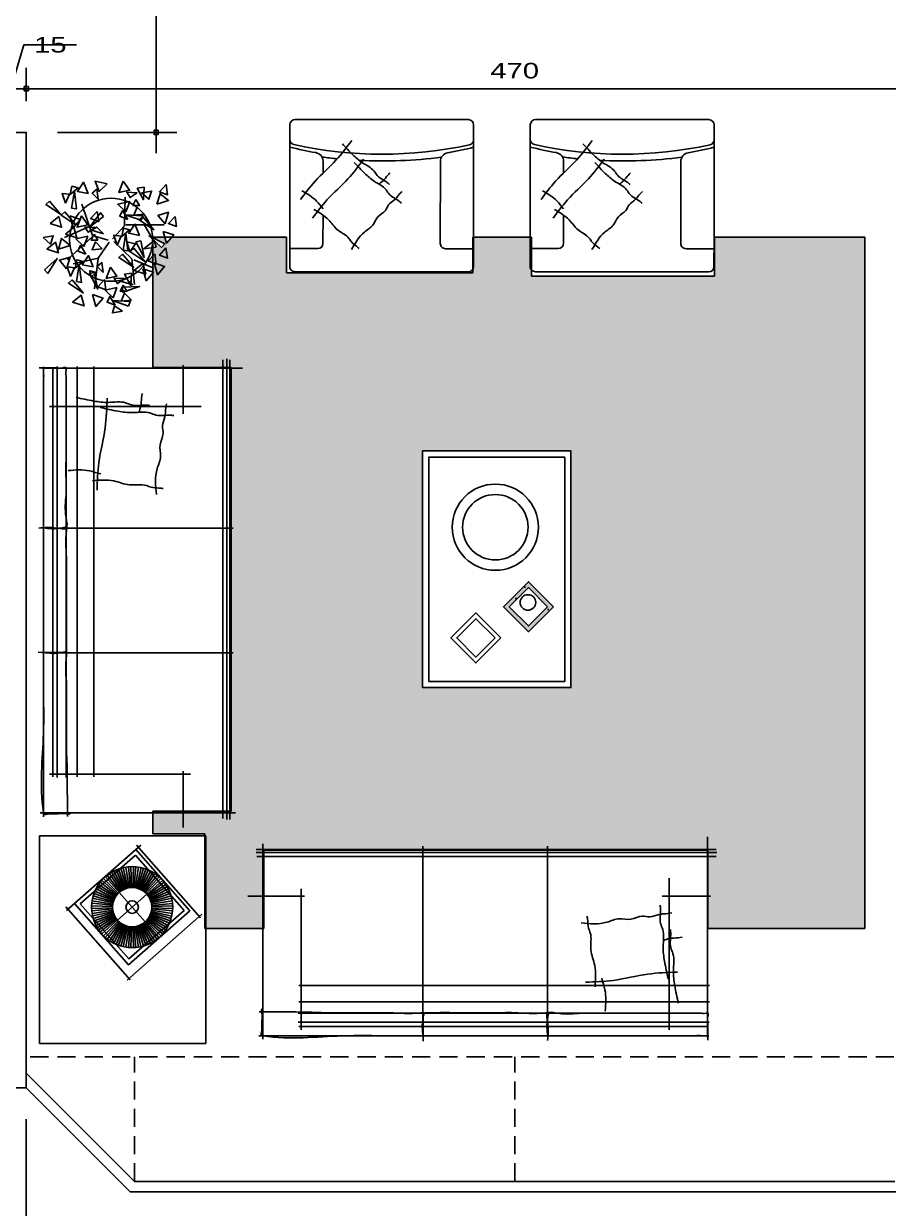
# Model space of a CAD drawing. Extents: x 2280 to 14192, y 1386 to 4696.
# Drawn here: x 4238 to 4654, y 2094 to 2664 of the extents above; entities that cross this region are included whole.
import ezdxf

# ---------------------------------------------------------------- set-up
doc = ezdxf.new("R2010")
doc.units = 0
doc.header["$LTSCALE"] = 35
doc.linetypes.add('HIDDEN', pattern=[0.375, 0.25, -0.125])
doc.layers.get('0').update_dxf_attribs({"linetype": 'CONTINUOUS'})
doc.layers.get('DEFPOINTS').update_dxf_attribs({"linetype": 'CONTINUOUS'})
for name, color, linetype in [('COTA', 13, 'CONTINUOUS'), ('ESPECARQ', 2, 'CONTINUOUS'), ('ESQUADRIA', 2, 'CONTINUOUS'), ('HACHURA', 51, 'CONTINUOUS'), ('LINVISTA', 60, 'CONTINUOUS'), ('MOBIL', 7, 'CONTINUOUS'), ('MOBIL_I', 13, 'CONTINUOUS'), ('PROJECAO', 13, 'HIDDEN'), ('UNIDADE', 4, 'CONTINUOUS'), ('VEGET', 108, 'CONTINUOUS')]:
    doc.layers.add(name, color=color, linetype=linetype)
doc.styles.add('REGUA60', font='romnswin.shx', dxfattribs={"width": 1.4})
doc.styles.get("Standard").update_dxf_attribs({"font": 'ISOCP'})
doc.dimstyles.new('ISO-25', dxfattribs={"dimtxt": 2.5, "dimasz": 2.5, "dimexe": 1.25, "dimexo": 0.625, "dimtad": 1, "dimdec": 4, "dimdsep": 46, "dimlunit": 6, "dimtxsty": 'Standard', "dimcen": 2.5, "dimadec": 0, "dimazin": 0, "dimtfac": 1, "dimtdec": 4, "dimtmove": 0, "dimatfit": 3, "dimfxl": 1, "dimtolj": 1, "dimtzin": 0, "dimarcsym": 0})

# ---------------------------------------------------------------- blocks, each defined once
blk = doc.blocks.new('ACABJ1_2')
at = {"layer": 'MOBIL_I'}
for p, q in [((0, -7.26), (0, 7.26)), ((-7.26, 0), (7.26, 0))]:
    blk.add_line(p, q, dxfattribs=at)
for radius in [15, 7.26]:
    blk.add_circle((0, 0), radius, dxfattribs=at)
blk = doc.blocks.new('A$C34864C4B')
at = {"layer": 'MOBIL'}
for p, q in [((13.58, 26.67), (7.06, 34.54)), ((14.04, 27.03), (8.03, 35.29)), ((14.52, 27.36), (9.04, 35.98)), ((15.03, 27.66), (10.1, 36.6)), ((15.55, 27.93), (11.19, 37.16)), ((16.08, 28.16), (12.31, 37.65)), ((16.63, 28.36), (13.46, 38.07)), ((17.19, 28.52), (14.64, 38.41)), ((17.76, 28.65), (15.84, 38.68)), ((18.34, 28.74), (17.05, 38.87)), ((18.92, 28.8), (18.27, 38.99)), ((19.5, 28.81), (19.49, 39.03)), ((20.09, 28.8), (20.72, 38.99)), ((20.67, 28.74), (21.94, 38.88)), ((21.25, 28.65), (23.15, 38.69)), ((21.82, 28.52), (24.35, 38.42)), ((22.38, 28.36), (25.53, 38.08)), ((22.93, 28.17), (26.68, 37.67)), ((23.47, 27.93), (27.8, 37.18)), ((23.99, 27.67), (28.9, 36.62)), ((24.49, 27.37), (29.95, 36)), ((24.97, 27.04), (30.97, 35.31)), ((25.44, 26.69), (31.94, 34.56)), ((11.36, 23.99), (2.4, 28.9)), ((11.66, 24.49), (3.03, 29.95)), ((11.98, 24.97), (3.72, 30.97)), ((12.34, 25.44), (4.47, 31.94)), ((12.73, 25.87), (5.28, 32.86)), ((13.14, 26.29), (6.14, 33.73)), ((25.87, 26.3), (32.86, 33.75)), ((26.29, 25.89), (33.73, 32.89)), ((26.67, 25.45), (34.54, 31.97)), ((27.03, 24.99), (35.29, 31)), ((27.36, 24.51), (35.98, 29.99)), ((27.66, 24), (36.6, 28.93)), ((10.38, 21.25), (0.34, 23.15)), ((10.5, 21.82), (0.61, 24.35)), ((10.67, 22.38), (0.95, 25.53)), ((10.86, 22.93), (1.36, 26.68)), ((11.09, 23.47), (1.85, 27.8)), ((27.93, 23.48), (37.16, 27.84)), ((28.16, 22.95), (37.65, 26.72)), ((28.36, 22.4), (38.07, 25.56)), ((28.52, 21.84), (38.41, 24.39)), ((28.65, 21.27), (38.68, 23.19)), ((10.21, 19.5), (0, 19.49)), ((10.23, 20.09), (0.04, 20.72)), ((10.23, 18.92), (0.04, 18.27)), ((10.29, 20.67), (0.15, 21.94)), ((10.29, 18.34), (0.16, 17.05)), ((10.38, 17.76), (0.35, 15.84)), ((10.51, 17.19), (0.62, 14.64)), ((28.52, 17.21), (38.42, 14.68)), ((28.65, 17.78), (38.69, 15.88)), ((28.74, 20.69), (38.87, 21.98)), ((28.74, 18.36), (38.88, 17.09)), ((28.8, 20.11), (38.99, 20.76)), ((28.8, 18.94), (38.99, 18.31)), ((28.81, 19.52), (39.03, 19.53)), ((10.67, 16.63), (0.96, 13.46)), ((10.87, 16.08), (1.38, 12.31)), ((11.1, 15.55), (1.87, 11.19)), ((11.37, 15.03), (2.42, 10.1)), ((11.67, 14.52), (3.05, 9.04)), ((12, 14.04), (3.74, 8.03)), ((12.35, 13.58), (4.49, 7.06)), ((12.74, 13.14), (5.3, 6.14)), ((13.15, 12.73), (6.17, 5.28)), ((13.59, 12.34), (7.09, 4.47)), ((14.05, 11.98), (8.06, 3.72)), ((14.54, 11.66), (9.07, 3.03)), ((24.51, 11.67), (29.99, 3.05)), ((24.99, 12), (31, 3.74)), ((25.45, 12.35), (31.97, 4.49)), ((25.89, 12.74), (32.89, 5.3)), ((26.3, 13.15), (33.75, 6.17)), ((26.69, 13.59), (34.56, 7.09)), ((27.04, 14.05), (35.31, 8.06)), ((27.37, 14.54), (36, 9.07)), ((27.67, 15.04), (36.62, 10.13)), ((27.93, 15.56), (37.18, 11.22)), ((28.17, 16.1), (37.67, 12.35)), ((28.36, 16.65), (38.08, 13.5)), ((15.04, 11.36), (10.13, 2.4)), ((15.56, 11.09), (11.22, 1.85)), ((16.1, 10.86), (12.35, 1.36)), ((16.65, 10.67), (13.5, 0.95)), ((17.21, 10.5), (14.68, 0.61)), ((17.78, 10.38), (15.88, 0.34)), ((18.36, 10.29), (17.09, 0.15)), ((18.94, 10.23), (18.31, 0.04)), ((19.52, 10.21), (19.53, 0)), ((20.11, 10.23), (20.76, 0.04)), ((20.69, 10.29), (21.98, 0.16)), ((21.27, 10.38), (23.19, 0.35)), ((21.84, 10.51), (24.39, 0.62)), ((22.4, 10.67), (25.56, 0.96)), ((22.95, 10.87), (26.72, 1.38)), ((23.48, 11.1), (27.84, 1.87)), ((24, 11.37), (28.93, 2.42))]:
    blk.add_line(p, q, dxfattribs=at)
blk.add_circle((19.51, 19.51), 3.04, dxfattribs=at)
at = {"layer": 'MOBIL', "xscale": 1.3, "yscale": 1.3, "zscale": 1.3}
blk.add_blockref('ACABJ1_2', (19.51, 19.51), dxfattribs=at)
blk = doc.blocks.new('A$C3FC83B10')
at = {"layer": 'COTA'}
for p, q in [((1.56, 0), (1.56, 46.55)), ((46.73, 46.91), (46.73, 0)), ((0, 45.35), (47.57, 45.35)), ((47.93, 0.84), (0, 0.84))]:
    blk.add_line(p, q, dxfattribs=at)
at = {"layer": 'MOBIL', "rotation": 270}
blk.add_blockref('A$C34864C4B', (3.36, 45.15), dxfattribs=at)
blk = doc.blocks.new('A$C60462D54')
at = {"layer": 'MOBIL_I'}
for points in [[(44.73, 45.31), (44.73, 5.96), (5.37, 5.96), (5.37, 45.31)], [(42.73, 43.31), (42.73, 7.96), (7.37, 7.96), (7.37, 43.31)]]:
    blk.add_lwpolyline(points, close=True, dxfattribs=at)
at = {"layer": 'MOBIL_I', "ltscale": 0.35, "xscale": -1}
blk.add_blockref('A$C3FC83B10', (47.93, 0), dxfattribs=at)
blk = doc.blocks.new('A$C08A21302')
at = {"layer": 'LINVISTA'}
for p, q in [((0, 100), (0, 0)), ((80, 100), (0, 100)), ((80, 0), (80, 100)), ((0, 0), (80, 0))]:
    blk.add_line(p, q, dxfattribs=at)
at = {"layer": 'MOBIL', "rotation": 41.42841426848716}
blk.add_blockref('A$C60462D54', (42.78, 29.87), dxfattribs=at)
blk = doc.blocks.new('A$C3951603D')
at = {"layer": 'MOBIL'}
for p, q in [((0, 75.19), (0, 84)), ((3, 87), (102, 87)), ((105, 84), (105, 75.19)), ((0, 75.55), (0, 75.19)), ((0, 18.62), (0, 75.55)), ((105, 75.55), (105, 75.19)), ((105, 3), (105, 75.55)), ((19, 16.26), (19, 63.13)), ((86, 56.38), (86, 63.13)), ((86, 16.26), (86, 32.4)), ((0, 18.62), (0, 3)), ((16, 13.26), (0, 13.26)), ((0, 13.26), (15, 13.26)), ((89, 13.26), (105, 13.26)), ((105, 13.26), (90, 13.26)), ((3, 0), (102, 0))]:
    blk.add_line(p, q, dxfattribs=at)
for centre, radius, start, end in [((3, 84), 3, 90, 180), ((102, 84), 3, 0, 90), ((3, 75.55), 3, 180, 257.65759), ((102, 75.55), 3, 282.34241, 0), ((47.5, 257.83), 192.56, 255.71919, 260.23733), ((52.5, 301.77), 234.58, 257.65759, 282.34241), ((14, 63.13), 5, 0, 80.23733), ((91, 63.13), 5, 99.76267, 180), ((57.5, 257.83), 192.56, 279.76267, 284.28081), ((52.5, 327.27), 263.93, 262.5701, 272.79233), ((52.5, 327.27), 263.93, 275.52335, 277.4299), ((16, 16.26), 3, 270, 0), ((89, 16.26), 3, 180, 270), ((3, 3), 3, 180, 270), ((102, 3), 3, 270, 0)]:
    blk.add_arc(centre, radius, start, end, dxfattribs=at)
for points in [[(69.67, 74.99), (78.64, 63.75), (90.58, 51.67), (98.81, 41.29)], [(74.99, 73.19), (68.98, 66.87), (63.51, 62.33), (56.81, 57.47), (55.02, 54.98), (49.28, 50.96), (47.99, 49.85)], [(68.15, 62.54), (62.14, 56.22), (56.67, 51.68), (49.97, 46.83), (48.18, 44.33), (42.44, 40.32), (41.15, 39.2)], [(62.83, 64.34), (71.8, 53.1), (83.74, 41.02), (91.97, 30.64)], [(69.7, 12.7), (62.35, 22.72), (57.6, 26.7), (54.61, 31.46), (50.34, 35.1), (48.55, 38.25), (45.03, 41.24), (43.54, 42.96), (40.93, 45.97)], [(91.22, 35.64), (82.83, 29.69), (77.67, 23.92), (71.17, 19.05), (69.71, 17.04), (66.92, 14.62), (66.05, 13.87), (65.3, 13.22)]]:
    blk.add_spline(points, degree=3, dxfattribs=at)
for points, knots in [([(54.12, 50.13), (53.38, 50.71), (51.89, 51.65), (50.05, 54.08), (48.66, 55.63), (47.77, 56.62)], [44.090339, 44.090339, 44.090339, 44.090339, 47.625574, 50.472699, 55.455142, 55.455142, 55.455142, 55.455142]), ([(98.06, 46.29), (95.04, 44.55), (90.36, 41.85), (87.27, 37.4), (86, 36.01)], [0, 0, 0, 0, 12.857473, 19.943392, 19.943392, 19.943392, 19.943392])]:
    blk.add_open_spline(points, degree=3, knots=knots, dxfattribs=at)
blk = doc.blocks.new('A$C11260404')
at = {"layer": 'MOBIL', "xscale": -0.8423999999999999, "yscale": 0.8423999999999999, "zscale": 0.8423999999999999, "rotation": 249.4395933587402}
blk.add_blockref('A$C3951603D', (-0.89, 24.85), dxfattribs=at)
blk = doc.blocks.new('VGFIC__2')
at = {"color": 0}
blk.add_circle((0, 0), 20, dxfattribs=at)
at = {"layer": 'MOBIL_I'}
for p, q in [((-9.85, 7.66), (-22.14, 4)), ((7.96, 6.12), (26.32, 3.81)), ((-8.75, 2.65), (-22.14, -6.79)), ((16.77, 5.16), (20.44, -3.71)), ((-7.28, -7.95), (-10.95, -22.39)), ((9.61, -11.03), (18.61, -16.23))]:
    blk.add_line(p, q, dxfattribs=at)
for points in [[(-7.98, 23.53), (-9.5, 29.22), (-13, 25.23)], [(1.68, 27.01), (-3.9, 28.9), (-2.53, 23.77)], [(-19.35, 20.35), (-16.89, 24.34), (-20.31, 25.23)], [(-16.81, 17.58), (-14.44, 25.44), (-14.53, 16.88)], [(-16.6, 24.14), (-12.45, 26.82), (-15.29, 28.01)], [(-3.61, 20.17), (-3.54, 25.11), (-6.1, 23.41)], [(9.54, 27.17), (6.73, 22.01), (12.02, 22.48)], [(19.08, 22.93), (18.06, 17.05), (15.76, 22.91)], [(29.71, 22.81), (26.11, 19.84), (29.79, 17.89)], [(-26.85, 22.26), (-22.42, 15.35), (-28.86, 20.98)], [(15.38, 20.79), (10.52, 21.71), (11.76, 18.89)], [(14.41, 17.69), (12.6, 14.99), (15.78, 14.6)], [(17.54, 20.43), (20.62, 16.93), (22.46, 20.67)], [(24.16, 14.03), (29.96, 15.03), (26.3, 18.88)], [(-28.07, 11.68), (-22.76, 9.14), (-23.5, 14.39)], [(-20.22, 16.22), (-15.79, 9.31), (-22.23, 14.94)], [(-18.07, 13.98), (-17.24, 8.15), (-13.28, 11.68)], [(-12.63, 13.28), (-15.44, 8.11), (-10.15, 8.58)], [(-2.12, 11.51), (-9.25, 7.45), (-3.3, 13.58)], [(-4.83, 14.35), (-8.43, 11.38), (-4.75, 9.43)], [(11.32, 17.07), (5.45, 16.54), (8.78, 12.4)], [(9.24, 8.67), (7.31, 13.22), (5.65, 10.63)], [(17.38, 10.14), (14.6, 13.88), (12.46, 10.31)], [(-21.44, 5.64), (-16.13, 3.1), (-16.88, 8.35)], [(-6.79, 6.9), (-11.65, 7.81), (-10.41, 5)], [(-3.16, 3.37), (-5.98, 6.92), (-8.77, 5.87)], [(15.67, 7.35), (8.33, 11.03), (16.74, 9.47)], [(13.91, 0.27), (12.39, 5.96), (8.88, 1.97)], [(16.63, 8.96), (21.06, 2.06), (14.62, 7.68)], [(26.76, 4.1), (29.14, 9.48), (23.9, 8.58)], [(32.02, 7.1), (28.42, 4.13), (32.1, 2.17)], [(-32.27, 5.33), (-29.19, 1.82), (-27.35, 5.56)], [(-31.23, -0.4), (-25.92, -2.94), (-26.67, 2.31)], [(-25.65, -1.08), (-19.85, -0.07), (-23.51, 3.78)], [(-10.86, 3.17), (-16.72, 2.65), (-13.39, -1.49)], [(-7.76, 3.8), (-9.57, 1.09), (-6.39, 0.7)], [(2.54, -2.91), (4.99, 1.08), (1.57, 1.97)], [(5.08, -5.68), (7.45, 2.17), (7.36, -6.38)], [(5.28, 0.88), (9.44, 3.56), (6.6, 4.75)], [(25.41, 0.68), (26.24, -5.15), (30.2, -1.61)], [(-33.67, -10.11), (-26.9, -5.47), (-32.32, -12.08)], [(-23.05, -11), (-20.67, -5.62), (-25.91, -6.53)], [(-12.93, -5.22), (-14.86, -0.67), (-16.52, -3.26)], [(-4.79, -3.76), (-7.57, -0.01), (-9.71, -3.59)], [(8.12, -6.89), (11.34, -3.51), (7.45, -2.01)], [(10.29, -5.53), (14.72, -12.44), (8.28, -6.81)], [(14.09, -2.39), (14.73, -10.57), (11.72, -2.57)], [(21.02, -6.38), (15.05, -6.38), (20.43, -3.11)], [(23.62, -6.9), (18.4, -0.57), (25.46, -5.39)], [(-21.65, -15), (-19.2, -11.01), (-22.62, -10.12)], [(-19.11, -17.77), (-16.74, -9.92), (-16.83, -18.47)], [(-18.91, -11.22), (-14.75, -8.53), (-17.59, -7.34)], [(-10.28, -11.82), (-11.8, -6.13), (-15.31, -10.12)], [(-5.91, -15.18), (-5.85, -10.24), (-8.41, -11.94)], [(4.54, -7.65), (8.97, -14.56), (2.53, -8.93)], [(19.93, -9.52), (16.33, -12.49), (20.01, -14.44)], [(25.68, -7.4), (22.08, -10.37), (25.76, -12.33)], [(-21.09, -16.71), (-16.66, -23.62), (-23.1, -17.99)], [(-10.1, -14.48), (-9.46, -22.66), (-12.47, -14.66)], [(-9.13, -14.76), (-12.11, -13.45), (-11.95, -16.64)], [(-1.97, -13.01), (-4.79, -18.17), (0.5, -17.7)], [(9.07, -16.11), (14.38, -18.66), (13.64, -13.4)], [(13.32, -15.93), (14.15, -21.76), (18.11, -18.23)], [(19.08, -13.82), (19.9, -19.64), (23.86, -16.11)], [(-5.7, -18.58), (-9.3, -21.55), (-5.62, -23.51)], [(3.87, -19.39), (-0.99, -18.47), (0.24, -21.29)], [(2.89, -22.49), (1.09, -25.19), (4.27, -25.58)], [(7.49, -22.91), (4.68, -19.36), (1.88, -20.42)], [(7.57, -17.25), (6.55, -23.13), (4.25, -17.27)], [(-22.31, -27.29), (-17, -29.84), (-17.74, -24.58)], [(-12.31, -25), (-11.48, -30.82), (-7.52, -27.29)], [(-0.2, -23.11), (-6.06, -23.64), (-2.74, -27.78)], [(-2.27, -31.51), (-4.21, -26.96), (-5.86, -29.55)], [(5.87, -30.05), (3.09, -26.3), (0.94, -29.87)], [(2.46, -23.39), (10.63, -24.16), (2.23, -25.76)], [(0.98, -34.86), (-2.52, -31.76), (-3.99, -34.98)], [(4.15, -32.83), (-3.18, -29.15), (5.23, -30.71)]]:
    blk.add_lwpolyline(points, close=True, dxfattribs=at)
for points in [[(-1.4, -0.05), (-8.56, 3.23), (-11.68, 18.83)], [(0.8, 0.34), (7.23, 5.73), (9.43, 19.41)], [(-1.04, -1.01), (-7.28, -7.95), (-19.58, -9.1)], [(1.17, -1.01), (8.69, -10.45), (8.33, -22.78)]]:
    blk.add_lwpolyline(points, dxfattribs=at)
blk = doc.blocks.new('A$C658145EA')
at = {"color": 0}
for p, q in [((7.14, 97.36), (7.14, 3.37)), ((221.72, 95.8), (5.14, 95.8)), ((221.14, 0), (221.14, 96.64)), ((0, 28.49), (27.2, 28.49)), ((199.25, 28.49), (222.6, 28.49)), ((3.95, 6.1), (225.21, 6.1))]:
    blk.add_line(p, q, dxfattribs=at)
at = {"layer": 'HACHURA', "ltscale": 0.35}
for points, knots in [([(7.14, 82.81), (6.91, 82.83), (6.34, 83.04), (6.99, 86.27), (6.63, 88.66), (6.59, 91.61), (6.82, 93.3), (5.87, 95.61), (20.55, 97.83), (39.98, 95.25), (68.54, 95.92), (91.41, 95.77), (112.18, 95.81), (133.12, 95.8), (153.34, 95.8), (173.53, 95.8), (190.49, 95.8), (202.62, 95.8), (211.5, 95.8), (215.48, 95.71), (217.65, 95.66)], [83.92603, 83.92603, 83.92603, 83.92603, 84.66993, 86.252374, 91.66111, 93.147026, 94.81125, 97.3076, 97.834689, 135.985623, 158.918725, 182.670895, 204.784983, 221.165807, 245.503168, 265.448716, 281.726102, 296.398645, 301.834719, 308.347698, 308.347698, 308.347698, 308.347698]), ([(144.32, 95.8), (143.91, 93.18), (143.4, 89.98), (144.89, 84.4), (137.68, 85.56), (131.44, 84.52), (121.24, 84.7), (112.77, 84.65), (104.9, 84.65), (97.75, 84.67), (91.8, 84.55), (87.4, 84.87), (84.25, 84.58), (84.24, 89.05), (84.31, 93.54), (84.37, 98.32)], [0, 0, 0, 0, 9.112526, 11.140358, 12.254531, 27.277705, 32.962158, 42.300932, 52.857743, 56.512012, 63.820602, 70.317149, 70.723144, 72.345427, 79.929195, 79.929195, 79.929195, 79.929195]), ([(84.34, 95.82), (83.92, 93.2), (83.41, 90), (84.91, 84.42), (77.69, 85.58), (71.45, 84.55), (61.26, 84.72), (52.79, 84.67), (44.91, 84.68), (37.76, 84.7), (33.11, 84.6), (28.17, 84.31), (5.3, 84.27)], [0, 0, 0, 0, 9.112526, 11.140358, 12.254531, 27.277705, 32.962158, 42.300932, 52.857743, 56.512012, 63.820602, 66.504339, 66.504339, 66.504339, 66.504339])]:
    blk.add_open_spline(points, degree=3, knots=knots, dxfattribs=at)
for points in [[(202.64, 84.94), (195.18, 84.94), (186.65, 84.94), (176.5, 84.94), (167.98, 84.94), (160.26, 84.94), (149.3, 84.94), (144.14, 84.94), (144.14, 89.15), (144.14, 98.04)], [(203.71, 84.94), (211.24, 84.94), (213.53, 84.94), (215.59, 84.94), (216.51, 84.94), (217.43, 84.94), (220.41, 84.94), (221.32, 84.94), (221.32, 86.37), (221.32, 90.49), (221.32, 93.47), (221.32, 95.53), (221.32, 96.22), (221.32, 96.9), (221.32, 97.82)]]:
    blk.add_spline(points, degree=3, dxfattribs=at)
at = {"layer": 'MOBIL_I'}
for p, q in [((221.58, 91.3), (24.44, 91.3)), ((25.64, 92.86), (25.64, 25.06)), ((84.14, 4.54), (84.14, 92.14)), ((144.14, 4.54), (144.14, 92.14)), ((202.64, 19.94), (202.64, 92.86)), ((221.94, 89.15), (24.08, 89.15)), ((203.84, 84.94), (24.08, 84.94)), ((221.99, 79.51), (24.44, 79.51)), ((221.99, 71.52), (24.44, 71.52)), ((225.57, 7.59), (3.95, 7.59)), ((225.21, 9.4), (4.31, 9.4))]:
    blk.add_line(p, q, dxfattribs=at)
blk = doc.blocks.new('A$C359464A5')
at = {"layer": 'MOBIL'}
for points in [[(80.13, 207.12), (71.6, 205.32), (64.52, 204.68), (56.24, 204.48), (53.35, 203.44), (46.35, 203.39), (44.65, 203.2)], [(65.1, 206.72), (66.11, 192.37), (69.1, 175.66), (69.99, 162.44)], [(68.45, 202.23), (59.93, 200.42), (52.84, 199.78), (44.57, 199.58), (41.68, 198.55), (34.68, 198.49), (32.98, 198.3)], [(41.47, 160.29), (41.1, 172.71), (39.44, 178.68), (39.68, 184.29), (38.22, 189.72), (38.54, 193.33), (37.33, 197.78), (37.08, 200.05), (36.64, 204.01)], [(72.21, 166.98), (61.92, 166.84), (54.4, 165.01), (46.28, 164.68), (43.94, 163.85), (40.27, 163.45), (39.14, 163.32), (38.15, 163.21)]]:
    blk.add_spline(points, degree=3, dxfattribs=at)
for points, knots in [([(49.86, 199.95), (49.58, 200.86), (48.89, 202.47), (48.75, 205.51), (48.48, 207.58), (48.31, 208.9)], [44.090339, 44.090339, 44.090339, 44.090339, 47.625574, 50.472699, 55.455142, 55.455142, 55.455142, 55.455142]), ([(83.88, 171.87), (80.41, 172.15), (75.02, 172.59), (69.96, 170.67), (68.11, 170.24)], [0, 0, 0, 0, 12.857473, 19.943392, 19.943392, 19.943392, 19.943392])]:
    blk.add_open_spline(points, degree=3, knots=knots, dxfattribs=at)
at = {"layer": 'MOBIL', "ltscale": 0.35, "xscale": -1, "rotation": 270}
blk.add_blockref('A$C658145EA', (0, 0), dxfattribs=at)
blk = doc.blocks.new('A$C4305534F')
at = {"layer": 'HACHURA', "ltscale": 0.35}
h = blk.add_hatch(dxfattribs=at)
h.set_pattern_fill('AR-SAND,_O', color=256, scale=0.5, angle=495)
h.set_pattern_definition([(187.5, (-17560.925, -3424.627), (-16.737674, 17.869067), [0, -19.304, 0, -21.59, 0, -20.6375]), (217.5, (-17560.925, -3424.627), (-41.23664, 9.450546), [0, -10.414, 0, -17.399, 0, -6.6675]), (257.5, (-17549.88, -3413.58), (-28.016616, -27.914991), [0, -6.35, 0, -22.86, 0, -29.845]), (267.5, (-17549.88, -3413.58), (-34.87754, -19.114055), [0, -3.175, 0, -14.986, 0, -17.145])])
h.paths.add_polyline_path([(50.99, 26.9), (63.04, 38.95), (50.99, 50.99), (38.95, 38.95)])
h.paths.add_polyline_path([(41.77, 38.95), (50.99, 48.16), (60.21, 38.95), (50.99, 29.73)], flags=16)
h.paths.add_polyline_path([(47, 40.99, -1), (54.5, 40.99, -1)], flags=0)
h = blk.add_hatch(dxfattribs=at)
h.set_pattern_fill('DOTS,_O', color=256, scale=0.2, angle=495)
h.set_pattern_definition([(225, (-17560.925, -3424.62666), (-0.3367596045, 0.1122532015), [0, -0.3175])])
h.paths.add_polyline_path([(50.99, 26.9), (63.04, 38.95), (50.99, 50.99), (38.95, 38.95)])
h.paths.add_polyline_path([(41.77, 38.95), (50.99, 48.16), (60.21, 38.95), (50.99, 29.73)], flags=16)
h.paths.add_polyline_path([(47, 40.99, -1), (54.5, 40.99, -1)], flags=0)
at = {"layer": 'HACHURA'}
for points in [[(0, 0), (71.44, 0), (71.44, 113.91), (0, 113.91)], [(3, 3), (68.44, 3), (68.44, 110.91), (3, 110.91)]]:
    blk.add_lwpolyline(points, close=True, dxfattribs=at)
at = {"layer": 'MOBIL', "ltscale": 0.35}
for points in [[(63.04, 38.95), (50.99, 26.9), (38.95, 38.95), (50.99, 50.99)], [(60.21, 38.95), (50.99, 29.73), (41.77, 38.95), (50.99, 48.16)], [(37.75, 23.94), (25.71, 11.9), (13.66, 23.94), (25.71, 35.99)], [(34.93, 23.94), (25.71, 14.72), (16.49, 23.94), (25.71, 33.16)]]:
    blk.add_lwpolyline(points, close=True, dxfattribs=at)
for centre, radius in [((35.08, 77.21), 20.75), ((35.08, 77.21), 15.75), ((50.75, 40.99), 3.75)]:
    blk.add_circle(centre, radius, dxfattribs=at)
blk = doc.blocks.new('COTAPT')
at = {"color": 0, "linetype": 'ByBlock'}
blk.add_line((0, 0), (200, 0), dxfattribs=at)
at = {"color": 6, "linetype": 'ByBlock'}
blk.add_lwpolyline([(-20, 20), (20, 20), (20, -20), (-20, -20)], close=True, dxfattribs=at)
blk = doc.blocks.new('*D111')
at = {"color": 0, "linetype": 'ByBlock'}
for p, q in [((4239.58, 2136.45), (4239.58, 2033.3)), ((4709.53, 2043.3), (4239.63, 2043.3))]:
    blk.add_line(p, q, dxfattribs=at)
at = {"layer": 'DEFPOINTS', "color": 0, "linetype": 'ByBlock'}
for p in [(4239.58, 2151.45), (4709.58, 2151.45), (4239.58, 2043.3)]:
    blk.add_point(p, dxfattribs=at)
at = {"color": 0, "linetype": 'ByBlock', "xscale": 0.05, "yscale": 0.05, "zscale": 0.05, "rotation": 180}
blk.add_blockref('COTAPT', (4239.58, 2043.3), dxfattribs=at)
at = {"color": 0, "linetype": 'ByBlock', "xscale": 0.05, "yscale": 0.05, "zscale": 0.05}
blk.add_blockref('COTAPT', (4709.58, 2043.3), dxfattribs=at)
at = {"color": 2, "linetype": 'ByBlock', "insert": (4474.58, 2051.95), "char_height": 7.5, "attachment_point": 5, "style": 'REGUA60'}
blk.add_mtext('\\A1;470', dxfattribs=at)
blk = doc.blocks.new('*D112')
at = {"color": 0, "linetype": 'ByBlock'}
for p, q in [((4224.58, 2151.45), (4224.58, 2033.3)), ((4239.53, 2043.3), (4224.63, 2043.3)), ((4232.08, 2043.3), (4238.41, 2022.2)), ((4238.41, 2022.2), (4263.71, 2022.2))]:
    blk.add_line(p, q, dxfattribs=at)
at = {"layer": 'DEFPOINTS', "color": 0, "linetype": 'ByBlock'}
for p in [(4224.58, 2166.45), (4239.58, 2151.45), (4224.58, 2043.3)]:
    blk.add_point(p, dxfattribs=at)
at = {"color": 0, "linetype": 'ByBlock', "xscale": 0.05, "yscale": 0.05, "zscale": 0.05, "rotation": 180}
blk.add_blockref('COTAPT', (4224.58, 2043.3), dxfattribs=at)
at = {"color": 0, "linetype": 'ByBlock', "xscale": 0.05, "yscale": 0.05, "zscale": 0.05}
blk.add_blockref('COTAPT', (4239.58, 2043.3), dxfattribs=at)
at = {"color": 2, "linetype": 'ByBlock', "insert": (4243.31, 2022.2), "char_height": 7.5, "attachment_point": 4, "style": 'REGUA60'}
blk.add_mtext('\\A1;15', dxfattribs=at)
blk = doc.blocks.new('*D122')
at = {"color": 0, "linetype": 'ByBlock'}
for p, q in [((3224.58, 2136.45), (3224.58, 2003.74)), ((5634.58, 2136.45), (5634.58, 2003.74)), ((5634.53, 2013.74), (3224.63, 2013.74))]:
    blk.add_line(p, q, dxfattribs=at)
at = {"layer": 'DEFPOINTS', "color": 0, "linetype": 'ByBlock'}
for p in [(3224.58, 2151.45), (5634.58, 2151.45), (3224.58, 2013.74)]:
    blk.add_point(p, dxfattribs=at)
at = {"color": 0, "linetype": 'ByBlock', "xscale": 0.05, "yscale": 0.05, "zscale": 0.05, "rotation": 180}
blk.add_blockref('COTAPT', (3224.58, 2013.74), dxfattribs=at)
at = {"color": 0, "linetype": 'ByBlock', "xscale": 0.05, "yscale": 0.05, "zscale": 0.05}
blk.add_blockref('COTAPT', (5634.58, 2013.74), dxfattribs=at)
at = {"color": 2, "linetype": 'ByBlock', "insert": (4429.58, 2022.39), "char_height": 7.5, "attachment_point": 5, "style": 'REGUA60'}
blk.add_mtext('\\A1;2.410', dxfattribs=at)
blk = doc.blocks.new('*D152')
at = {"color": 0, "linetype": 'ByBlock'}
for p, q in [((4232.08, 2632.47), (4238.41, 2653.57)), ((4238.41, 2653.57), (4263.71, 2653.57)), ((4239.58, 2626.45), (4239.58, 2642.47)), ((4224.63, 2632.47), (4239.53, 2632.47))]:
    blk.add_line(p, q, dxfattribs=at)
at = {"layer": 'DEFPOINTS', "color": 0, "linetype": 'ByBlock'}
for p in [(4239.58, 2632.47), (4239.58, 2611.45), (4224.58, 2596.45)]:
    blk.add_point(p, dxfattribs=at)
at = {"color": 0, "linetype": 'ByBlock', "xscale": 0.05, "yscale": 0.05, "zscale": 0.05, "rotation": 180}
blk.add_blockref('COTAPT', (4224.58, 2632.47), dxfattribs=at)
at = {"color": 0, "linetype": 'ByBlock', "xscale": 0.05, "yscale": 0.05, "zscale": 0.05}
blk.add_blockref('COTAPT', (4239.58, 2632.47), dxfattribs=at)
at = {"color": 2, "linetype": 'ByBlock', "insert": (4243.31, 2653.57), "char_height": 7.5, "attachment_point": 4, "style": 'REGUA60'}
blk.add_mtext('\\A1;15', dxfattribs=at)
blk = doc.blocks.new('*D153')
at = {"color": 0, "linetype": 'ByBlock'}
for p, q in [((4239.63, 2632.47), (4709.53, 2632.47)), ((4709.58, 2626.45), (4709.58, 2622.47))]:
    blk.add_line(p, q, dxfattribs=at)
at = {"layer": 'DEFPOINTS', "color": 0, "linetype": 'ByBlock'}
for p in [(4709.58, 2641.45), (4709.58, 2632.47), (4239.58, 2611.45)]:
    blk.add_point(p, dxfattribs=at)
at = {"color": 0, "linetype": 'ByBlock', "xscale": 0.05, "yscale": 0.05, "zscale": 0.05, "rotation": 180}
blk.add_blockref('COTAPT', (4239.58, 2632.47), dxfattribs=at)
at = {"color": 0, "linetype": 'ByBlock', "xscale": 0.05, "yscale": 0.05, "zscale": 0.05}
blk.add_blockref('COTAPT', (4709.58, 2632.47), dxfattribs=at)
at = {"color": 2, "linetype": 'ByBlock', "insert": (4474.58, 2641.12), "char_height": 7.5, "attachment_point": 5, "style": 'REGUA60'}
blk.add_mtext('\\A1;470', dxfattribs=at)
blk = doc.blocks.new('*D210')
at = {"color": 0, "linetype": 'ByBlock'}
for p, q in [((4302.06, 2746.4), (4302.06, 2611.5)), ((4254.58, 2611.45), (4312.06, 2611.45))]:
    blk.add_line(p, q, dxfattribs=at)
at = {"layer": 'DEFPOINTS', "color": 0, "linetype": 'ByBlock'}
for p in [(4266.93, 2746.45), (4239.58, 2611.45), (4302.06, 2611.45)]:
    blk.add_point(p, dxfattribs=at)
at = {"color": 0, "linetype": 'ByBlock', "xscale": 0.05, "yscale": 0.05, "zscale": 0.05}
for p, rotation in [((4302.06, 2746.45), 90), ((4302.06, 2611.45), 270)]:
    blk.add_blockref('COTAPT', p, dxfattribs=dict(at, rotation=rotation))
at = {"color": 2, "linetype": 'ByBlock', "insert": (4293.41, 2678.95), "char_height": 7.5, "attachment_point": 5, "rotation": 90, "style": 'REGUA60'}
blk.add_mtext('\\A1;135', dxfattribs=at)

msp = doc.modelspace()

# ---------------------------------------------------------------- hatches: boundary and pattern name
at = {"layer": 'HACHURA'}
h = msp.add_hatch(dxfattribs=at)
h.set_pattern_fill('SOLO2', color=256, scale=20, style=0)
h.set_pattern_definition([(45, (0, 2), (4, 12), [11.313708, -11.313708]), (45, (2, 0), (4, 12), [11.313708, -11.313708]), (315, (4, 0), (12, 4), [5.656854, -5.656854]), (315, (6, 2), (12, 4), [5.656854, -5.656854]), (315, (8, 4), (12, 4), [5.656854, -5.656854]), (315, (10, 6), (12, 4), [5.656854, -5.656854])])
h.paths.add_polyline_path([(4482.706, 2542.222), (4482.706, 2545.185, -0.1900279), (4482.028, 2546.911), (4482.044, 2561.061), (4454.777, 2561.061), (4454.776, 2559.974), (4454.761, 2546.812, -0.1322546), (4454.418, 2545.543), (4454.418, 2543.792), (4364.841, 2543.792), (4364.841, 2561.061), (4309.573, 2561.061), (4307.05, 2558.124), (4306.226, 2561.061), (4300.409, 2561.061), (4300.409, 2560.752), (4306.317, 2557.784), (4304.691, 2556.041), (4301.063, 2559.408), (4301.026, 2559.378), (4302.037, 2556.215), (4300.409, 2555.999), (4300.409, 2551.919), (4301.376, 2552.96), (4302.081, 2548.265), (4306.146, 2546.945), (4302.686, 2542.918), (4301.134, 2548.45), (4300.409, 2548.72), (4300.409, 2544.189), (4300.724, 2544.087), (4300.409, 2543.72), (4300.409, 2498.266), (4338.125, 2498.266), (4338.125, 2284.764), (4337.524, 2284.764), (4337.524, 2283.931), (4300.409, 2283.931), (4300.409, 2273.775), (4325.553, 2273.775), (4325.553, 2272.823), (4325.916, 2272.823), (4325.916, 2228.249), (4353.385, 2228.249), (4353.385, 2266.249), (4567.568, 2266.249), (4567.568, 2228.249), (4643.002, 2228.249), (4643.002, 2561.061), (4570.711, 2561.061), (4570.711, 2542.222)])
h.paths.add_polyline_path([(4501.642, 2344.176), (4430.204, 2344.176), (4430.204, 2458.087), (4501.642, 2458.087)], flags=16)
h.paths.add_polyline_path([(4306.146, 2546.945), (4302.686, 2542.918), (4301.134, 2548.45), (4298.201, 2549.541), (4301.376, 2552.96), (4302.081, 2548.265)])

# ---------------------------------------------------------------- linework, layer by layer
at = {"layer": 'ESPECARQ'}
for p, q in [((4239.579, 2158.519), (4291.65, 2106.448)), ((4239.579, 2151.448), (4289.579, 2101.448)), ((4659.579, 2101.448), (4289.579, 2101.448))]:
    msp.add_line(p, q, dxfattribs=at)
at = {"layer": 'ESQUADRIA'}
for p, q in [((4463.762, 2106.448), (4291.65, 2106.448)), ((4657.508, 2106.448), (4463.762, 2106.448))]:
    msp.add_line(p, q, dxfattribs=at)
at = {"layer": 'HACHURA'}
for p, q in [((4643.002, 2561.061), (4643.002, 2228.249)), ((4338.125, 2498.266), (4300.409, 2498.266)), ((4338.125, 2284.764), (4338.125, 2498.266)), ((4300.409, 2273.775), (4300.409, 2284.764)), ((4300.409, 2284.764), (4338.125, 2284.764)), ((4325.553, 2273.775), (4300.409, 2273.775)), ((4325.553, 2228.249), (4325.553, 2273.775)), ((4353.841, 2265.926), (4353.841, 2228.249)), ((4567.568, 2228.249), (4567.568, 2265.926)), ((4353.841, 2228.249), (4325.553, 2228.249)), ((4643.002, 2228.249), (4567.568, 2228.249))]:
    msp.add_line(p, q, dxfattribs=at)
msp.add_lwpolyline([(4430.204, 2344.176), (4501.642, 2344.176), (4501.642, 2458.087), (4430.204, 2458.087)], close=True, dxfattribs=at)
at = {"layer": 'LINVISTA'}
msp.add_line((4239.579, 2166.448), (4239.579, 2151.448), dxfattribs=at)
msp.add_lwpolyline([(4239.579, 2166.448), (4239.579, 2281.448), (4239.579, 2281.448), (4239.579, 2296.448), (4239.579, 2296.448), (4239.579, 2611.448), (3894.579, 2611.448), (3894.579, 2596.448), (4224.579, 2596.448), (4224.579, 2166.448), (4159.579, 2166.448), (4159.579, 2151.448), (4239.579, 2151.448)], dxfattribs=at)
at = {"layer": 'PROJECAO'}
for p, q in [((4709.579, 2166.448), (4239.579, 2166.448)), ((4291.65, 2106.448), (4291.65, 2166.448)), ((4474.579, 2106.448), (4474.579, 2166.448))]:
    msp.add_line(p, q, dxfattribs=at)
at = {"layer": 'UNIDADE'}
for p, q in [((4300.409, 2498.266), (4300.409, 2561.061)), ((4300.409, 2561.061), (4364.841, 2561.061)), ((4364.841, 2561.061), (4364.841, 2543.792)), ((4454.418, 2543.792), (4454.418, 2561.061)), ((4454.418, 2561.061), (4482.706, 2561.061)), ((4482.706, 2561.061), (4482.706, 2542.222)), ((4570.711, 2542.222), (4570.711, 2561.061)), ((4570.711, 2561.061), (4643.002, 2561.061)), ((4364.841, 2543.792), (4454.418, 2543.792)), ((4482.706, 2542.222), (4570.711, 2542.222)), ((4567.568, 2265.926), (4353.841, 2265.926))]:
    msp.add_line(p, q, dxfattribs=at)

# ---------------------------------------------------------------- block references
at = {"layer": 'ESPECARQ', "xscale": -1}
msp.add_blockref('A$C359464A5', (4343.625, 2276.795), dxfattribs=at)
at = {"layer": 'ESPECARQ', "rotation": 270}
msp.add_blockref('A$C359464A5', (4346.249, 2272.35), dxfattribs=at)
at = {"layer": 'UNIDADE'}
msp.add_blockref('A$C4305534F', (4430.204, 2344.176), dxfattribs=at)
at = {"layer": 'VEGET'}
for name, p, rotation in [('A$C11260404', (4477.726, 2553.818), 110.4964193211789), ('A$C11260404', (4593.444, 2553.818), 110.4964193211789), ('VGFIC__2', (4280.364, 2559.763), 7.586707769630575)]:
    msp.add_blockref(name, p, dxfattribs=dict(at, rotation=rotation))
msp.add_blockref('A$C08A21302', (4245.916, 2172.823), dxfattribs=at)

# ---------------------------------------------------------------- dimensions: what is measured, and where the dimension line sits
at = {"layer": 'COTA'}
dim = msp.add_linear_dim(base=(4302.059, 2611.448), p1=(4266.928, 2746.448), p2=(4239.579, 2611.448), angle=90, dimstyle='ISO-25', override={"dimscale": 5, "dimtxt": 1.5, "dimasz": 0.01, "dimexe": 2, "dimexo": 3, "dimgap": 0.98, "dimdec": 2, "dimrnd": 0.5, "dimtxsty": 'REGUA60', "dimblk": 'COTAPT', "dimcen": 4, "dimdle": 4, "dimse1": 1, "dimclrt": 2, "dimaunit": 1, "dimtofl": 0, "dimtmove": 1}, dxfattribs=at)
dim.commit()
dim.dimension.update_dxf_attribs({"geometry": '*D210', "text_midpoint": (4293.409, 2678.948)})
for base, p1, p2, override, picture, middle in [((4239.579, 2632.467), (4224.579, 2596.448), (4239.579, 2611.448), {"dimscale": 5, "dimtxt": 1.5, "dimasz": 0.01, "dimexe": 2, "dimexo": 3, "dimgap": 0.98, "dimdec": 2, "dimrnd": 0.5, "dimtxsty": 'REGUA60', "dimblk": 'COTAPT', "dimcen": 4, "dimdle": 4, "dimse1": 1, "dimclrt": 2, "dimaunit": 1, "dimtofl": 0, "dimtmove": 1}, '*D152', (4243.309, 2653.567)), ((4709.579, 2632.467), (4239.579, 2611.448), (4709.579, 2641.448), {"dimscale": 5, "dimtxt": 1.5, "dimasz": 0.01, "dimexe": 2, "dimexo": 3, "dimgap": 0.98, "dimdec": 2, "dimrnd": 0.5, "dimtxsty": 'REGUA60', "dimblk": 'COTAPT', "dimcen": 4, "dimdle": 4, "dimse1": 1, "dimclrt": 2, "dimaunit": 1, "dimtofl": 0, "dimtmove": 1}, '*D153', (4474.579, 2641.117)), ((4224.579, 2043.296), (4239.579, 2151.448), (4224.579, 2166.448), {"dimscale": 5, "dimtxt": 1.5, "dimasz": 0.01, "dimexe": 2, "dimexo": 3, "dimgap": 0.98, "dimdec": 2, "dimrnd": 0.5, "dimtxsty": 'REGUA60', "dimblk": 'COTAPT', "dimcen": 4, "dimdle": 4, "dimse1": 1, "dimclrt": 2, "dimaunit": 1, "dimtofl": 0, "dimtmove": 1}, '*D112', (4243.309, 2022.196)), ((3224.579, 2013.736), (5634.579, 2151.448), (3224.579, 2151.448), {"dimscale": 5, "dimtxt": 1.5, "dimasz": 0.01, "dimexe": 2, "dimexo": 3, "dimgap": 0.98, "dimdec": 2, "dimrnd": 0.5, "dimtxsty": 'REGUA60', "dimblk": 'COTAPT', "dimcen": 4, "dimdle": 4, "dimclrt": 2, "dimaunit": 1, "dimtofl": 0}, '*D122', (4429.579, 2022.386)), ((4239.579, 2043.296), (4709.579, 2151.448), (4239.579, 2151.448), {"dimscale": 5, "dimtxt": 1.5, "dimasz": 0.01, "dimexe": 2, "dimexo": 3, "dimgap": 0.98, "dimdec": 2, "dimrnd": 0.5, "dimtxsty": 'REGUA60', "dimblk": 'COTAPT', "dimcen": 4, "dimdle": 4, "dimse1": 1, "dimclrt": 2, "dimaunit": 1, "dimtofl": 0, "dimtmove": 1}, '*D111', (4474.579, 2051.946))]:
    dim = msp.add_linear_dim(base=base, p1=p1, p2=p2, dimstyle='ISO-25', override=override, dxfattribs=at)
    dim.commit()
    dim.dimension.update_dxf_attribs({"geometry": picture, "text_midpoint": middle})

doc.saveas('drawing.dxf')
